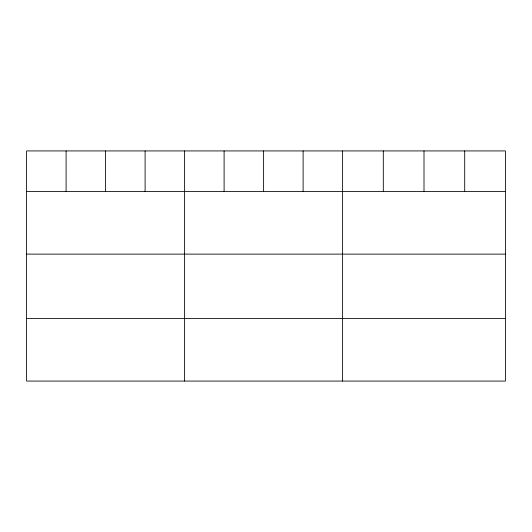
<?xml version="1.0" encoding="UTF-8"?>
<svg xmlns="http://www.w3.org/2000/svg" width="532" height="532" viewBox="0 0 532 532"><rect width="100%" height="100%" fill="white"/><g stroke="black" fill="none" stroke-linecap="round" stroke-linejoin="round"><path stroke-width="0.8" d="M505.4 191.593L505.4 381.072L26.6 381.072L26.6 150.928L505.4 150.928L505.4 191.593L26.6 191.593M26.6 254.123L505.4 254.123M26.6 318.542L505.4 318.542M464.702 150.928L464.702 191.593M424.004 150.928L424.004 191.593M383.306 150.928L383.306 191.593M342.608 150.928L342.608 381.072M303.107 150.928L303.107 191.593M263.606 150.928L263.606 191.593M224.105 150.928L224.105 191.593M184.604 150.928L184.604 381.072M145.103 150.928L145.103 191.593M105.602 150.928L105.602 191.593M66.101 150.928L66.101 191.593"/></g></svg>
